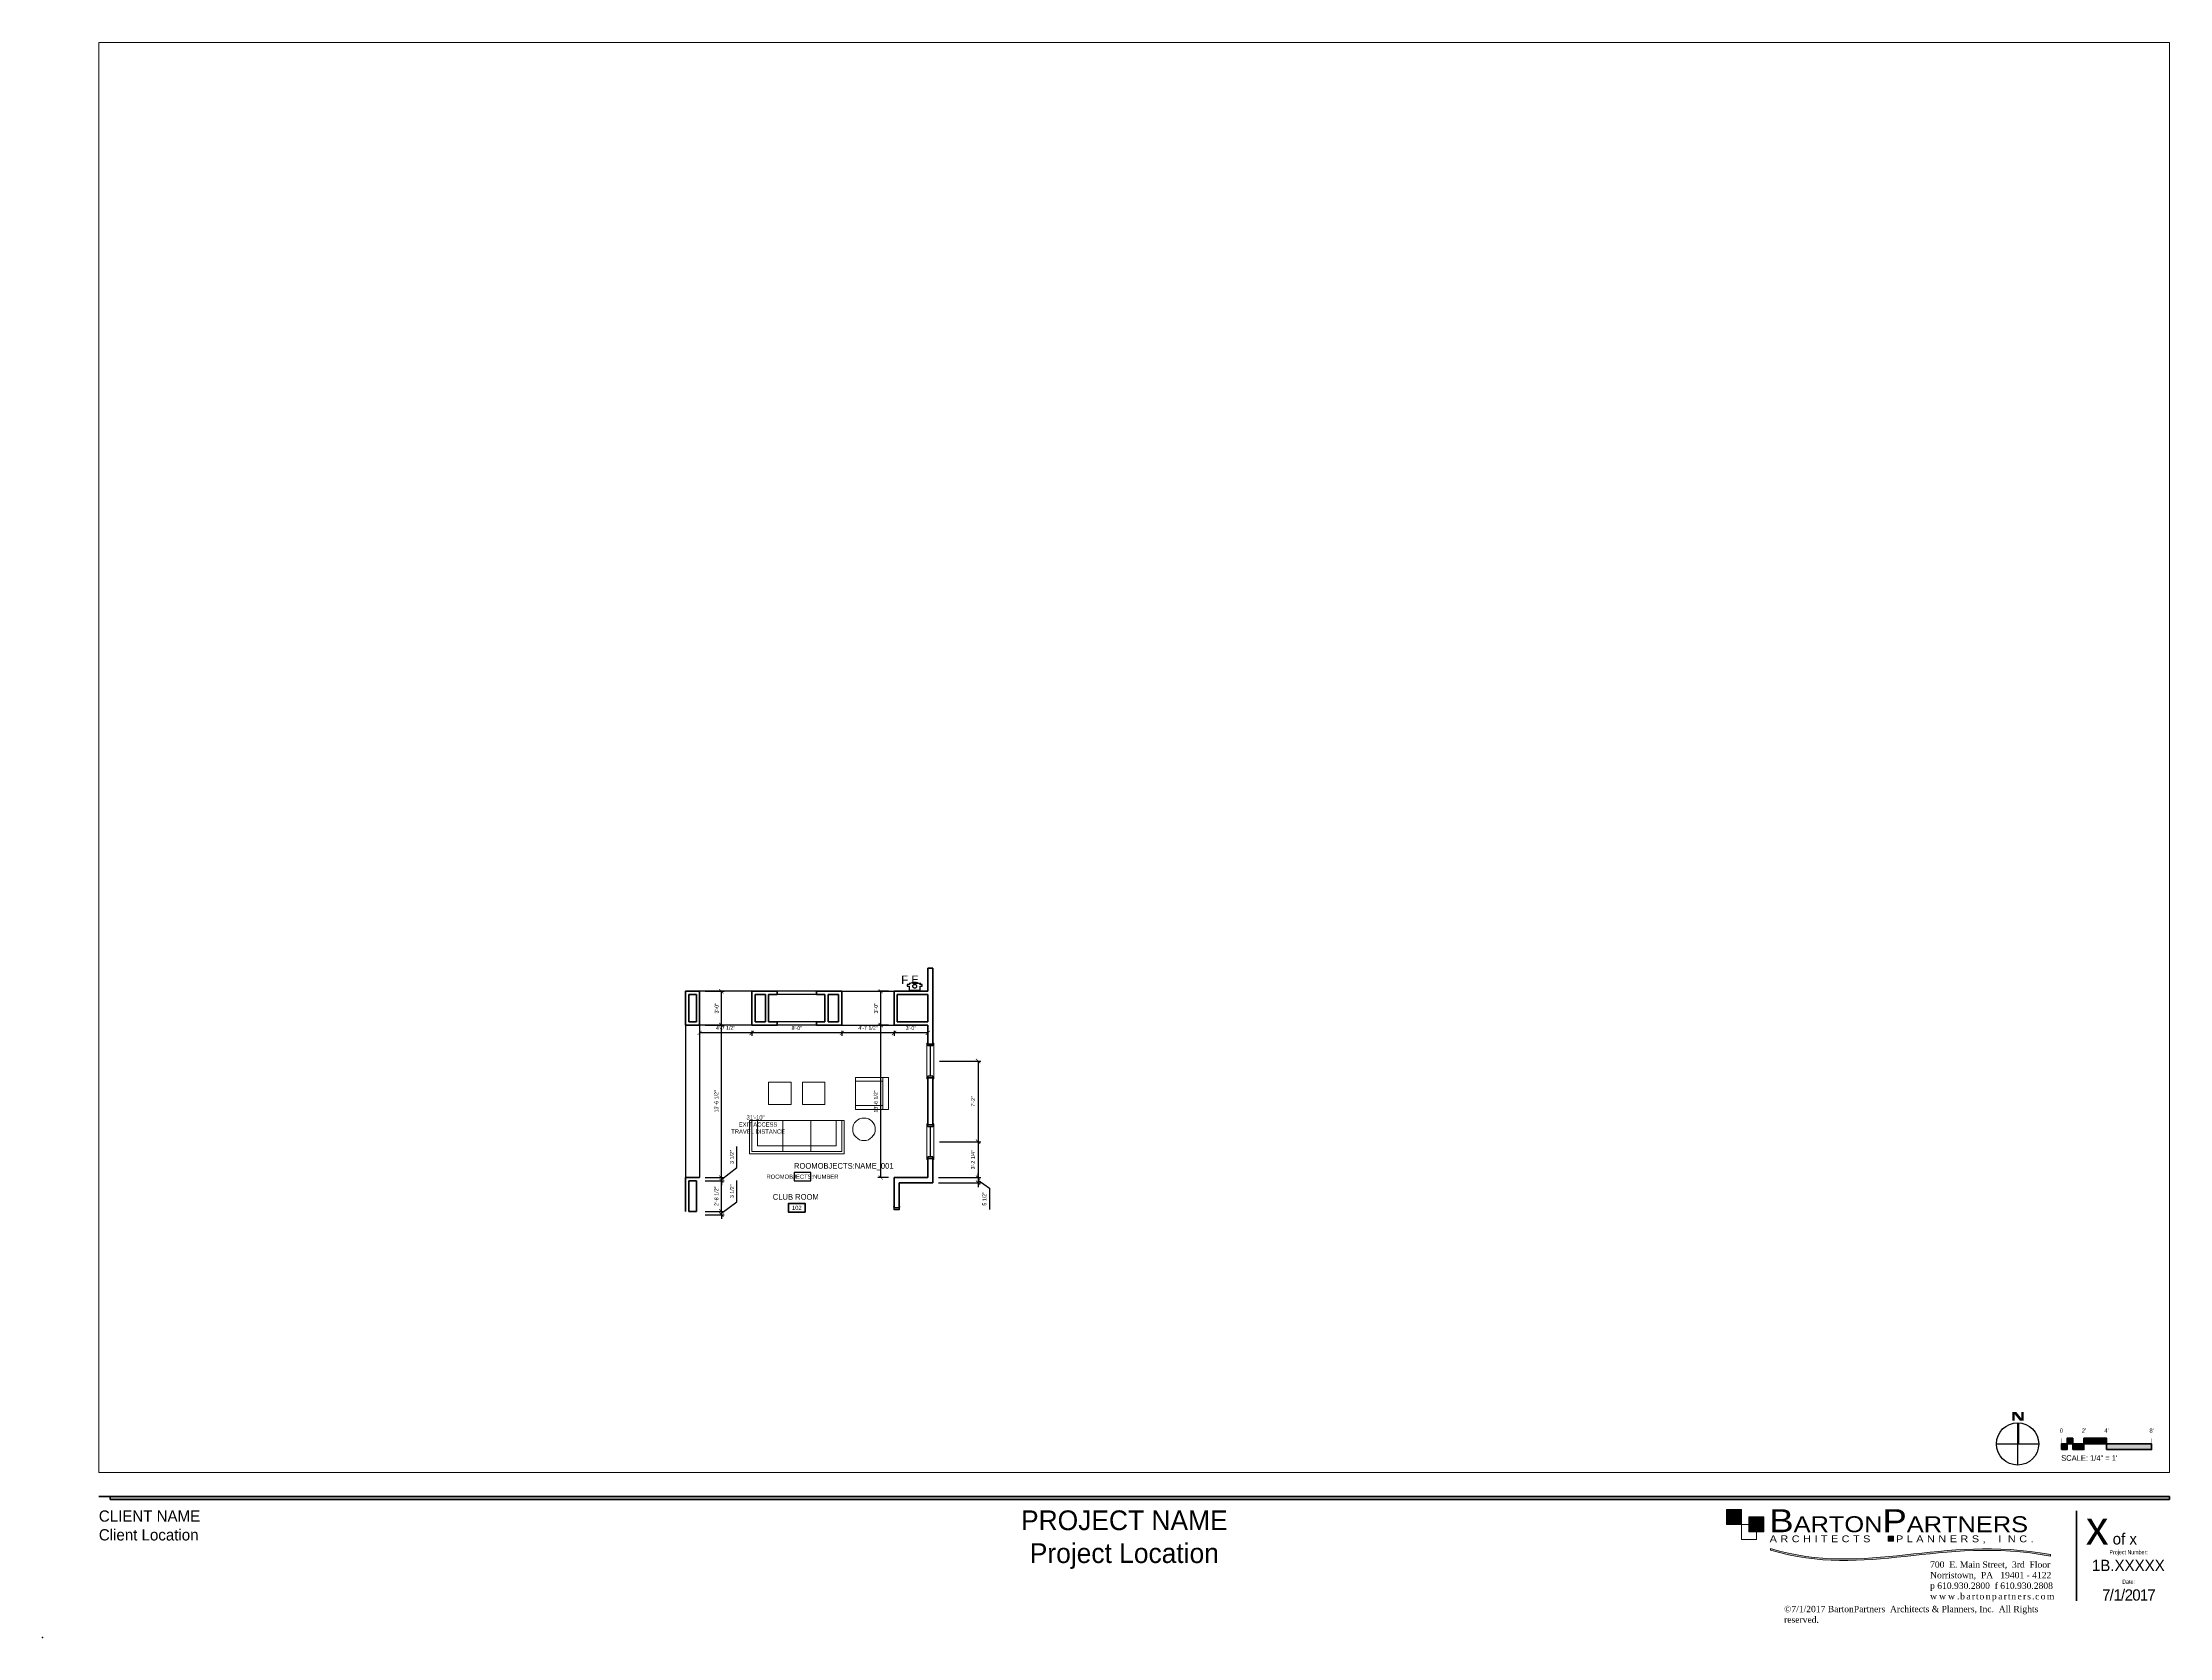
# Paper-space layout '36x48 Design' of a CAD drawing. Header units: inches. Extents: x -0.3 to 46.9, y -0.2 to 35.2.
# The model-space entities are those that its viewports show. They can reach past a viewport. Long polylines and large blocks are cut down to what shows.
import ezdxf
from ezdxf.enums import TextEntityAlignment as Align

# ---------------------------------------------------------------- set-up
doc = ezdxf.new("R2010")
doc.units = ezdxf.units.IN
doc.header["$LTSCALE"] = 98
doc.header["$MEASUREMENT"] = 0
doc.linetypes.add('HIDDEN2', pattern=[0.1875, 0.125, -0.0625])
doc.linetypes.add('PHANTOM2', pattern=[1.25, 0.625, -0.125, 0.125, -0.125, 0.125, -0.125])
doc.layers.get('Defpoints').update_dxf_attribs({"color": 245})
for name, color, linetype, lineweight in [('A-Anno-Dims', 211, 'Continuous', 25), ('A-Anno-Note', 231, 'Continuous', 25), ('A-Anno-Note-Fire', 231, 'Continuous', 25), ('A-Anno-Titl-Bdry', 239, 'Continuous', 200), ('A-Anno-Titl-Note', 231, 'Continuous', 25), ('A-Area-Iden @ 48', 152, 'Continuous', 35), ('A-Equim-FIRE', 91, 'Continuous', 25), ('A-Glaz', 151, 'Continuous', 25), ('A-Wall', 113, 'Continuous', 50), ('A-Wall-Open', 31, 'Continuous', 25), ('G-Anno-Ttlb', 213, 'Continuous', 50), ('I-Furn', 30, 'Continuous', 18)]:
    doc.layers.add(name, color=color, linetype=linetype, lineweight=lineweight)
doc.layers.add('G-Anno-Nplt', color=245, linetype='Continuous', lineweight=18, plot=False)
doc.layers.add('Layer 1', color=7, linetype='Continuous')
doc.styles.add('Copper Plate Gothic Light', font='COPRGTL.TTF', dxfattribs={"width": 0.75})
doc.styles.add('Copperplate Gothic Bold', font='COPRGTB.TTF')
doc.styles.add('RomanS', font='stylu.ttf')
doc.styles.get("Standard").update_dxf_attribs({"font": 'stylu.ttf'})
doc.styles.add('Times New Roman', font='times.ttf')
doc.dimstyles.new('Barton Dimstyle', dxfattribs={"dimscale": 0, "dimtxt": 0.085, "dimasz": 0.09375, "dimexe": 0.0625, "dimexo": 0.125, "dimgap": 0.0625, "dimtad": 1, "dimdec": 8, "dimzin": 3, "dimdsep": 46, "dimlunit": 4, "dimtxsty": 'Standard', "dimblk1": 'ARCHTICK', "dimblk2": 'ARCHTICK', "dimsah": 1, "dimcen": 0.0625, "dimclrd": 256, "dimclre": 256, "dimclrt": 256, "dimaunit": 1, "dimadec": 0, "dimazin": 0, "dimtfac": 0.84375, "dimtdec": 8, "dimtmove": 2, "dimatfit": 3, "dimfxl": 1, "dimfrac": 2, "dimtolj": 1, "dimtzin": 3, "dimarcsym": 0})

# ---------------------------------------------------------------- blocks, each defined once
blk = doc.blocks.new('block 2')
at = {"color": 250, "true_color": 0x231f20, "insert": (2.225, -1.866), "char_height": 0.125, "attachment_point": 7}
blk.add_mtext('{\\fTimes New Roman|b0|i0|c0|p34;\\C7;700  E. Main Street,  3rd  Floor\\PNorristown,  PA   19401 - 4122\\Pp 610.930.2800  f 610.930.2808\\P\\T1.3;www.bartonpartners.com}', dxfattribs=at)
blk = doc.blocks.new('block 3')
at = {"layer": 'Layer 1', "true_color": 0x004fa2}
h = blk.add_hatch(color=154, dxfattribs=at)
h.dxf.hatch_style = 2
h.paths.add_polyline_path([(-0.905, -0.073), (-1.201, -0.073), (-1.201, -0.369), (-0.905, -0.369)])
at = {"layer": 'Layer 1', "true_color": 0x4f8535}
h = blk.add_hatch(color=87, dxfattribs=at)
h.dxf.hatch_style = 2
h.paths.add_polyline_path([(-0.462, -0.517), (-0.462, -0.221), (-0.758, -0.221), (-0.758, -0.517)])
h = blk.add_hatch(color=87, dxfattribs=at)
h.dxf.hatch_style = 2
edge = h.paths.add_edge_path()
edge.add_spline(control_points=[(5.19, -0.962), (2.995, -0.559), (1.582, -1.418), (-0.332, -0.845)], knot_values=[2, 2, 2, 2, 3, 3, 3, 3], degree=3, periodic=0)
edge.add_spline(control_points=[(-0.332, -0.845), (-0.332, -0.845), (-0.332, -0.875), (-0.332, -0.875)], knot_values=[1.00001, 1.00001, 1.00001, 1.00001, 2, 2, 2, 2], degree=3, periodic=0)
edge.add_spline(control_points=[(-0.332, -0.875), (1.582, -1.448), (2.995, -0.589), (5.19, -0.992)], knot_values=[0, 0, 0, 0, 1, 1, 1, 1], degree=3, periodic=0)
edge.add_spline(control_points=[(5.19, -0.992), (5.19, -0.992), (5.19, -0.962), (5.19, -0.962)], knot_values=[3.00001, 3.00001, 3.00001, 3.00001, 3.99999, 3.99999, 3.99999, 3.99999], degree=3, periodic=0)
at = {"layer": 'Layer 1', "true_color": 0x004fa2}
h = blk.add_hatch(color=154, dxfattribs=at)
h.dxf.hatch_style = 2
h.paths.add_polyline_path([(2.094, -0.699), (2.094, -0.597), (1.992, -0.597), (1.992, -0.699)])
at = {"layer": 'Layer 1', "color": 154, "lineweight": 20, "true_color": 0x004fa2}
for points in [[(-0.905, -0.369), (-0.905, -0.073), (-1.201, -0.073), (-1.201, -0.369), (-0.905, -0.369)], [(-0.61, -0.664), (-0.61, -0.369), (-0.905, -0.369), (-0.905, -0.664), (-0.61, -0.664)]]:
    blk.add_lwpolyline(points, dxfattribs=at)
at = {"layer": 'Layer 1', "lineweight": 0}
for points in [[(-0.462, -0.517), (-0.462, -0.221), (-0.758, -0.221), (-0.758, -0.517), (-0.462, -0.517)], [(2.094, -0.699), (2.094, -0.597), (1.992, -0.597), (1.992, -0.699), (2.094, -0.699)]]:
    blk.add_lwpolyline(points, dxfattribs=at)
at = {"layer": 'Layer 1', "color": 87, "lineweight": 0, "true_color": 0x4f8535}
blk.add_open_spline([(5.19, -0.992), (2.995, -0.589), (1.582, -1.448), (-0.332, -0.875), (-0.332, -0.875), (-0.332, -0.845), (-0.332, -0.845), (1.582, -1.418), (2.995, -0.559), (5.19, -0.962), (5.19, -0.962), (5.19, -0.992), (5.19, -0.992)], degree=3, knots=[0, 0, 0, 0, 1, 1, 1, 2, 2, 2, 3, 3, 3, 4, 4, 4, 4], dxfattribs=at)
at = {"layer": 'Layer 1', "color": 154, "true_color": 0x004fa2, "insert": (-0.356, -0.526), "char_height": 0.4539, "attachment_point": 7}
blk.add_mtext('\\fBaskerville Old Face|b0|i0|c0|p34;\\W1.18683;B\\H0.315311;ARTON\\H0.453901;P\\H0.315284;ARTNERS', dxfattribs=at)
at = {"layer": 'Layer 1', "color": 87, "true_color": 0x4f8535, "insert": (-0.348, -0.744), "char_height": 0.134573, "attachment_point": 7}
blk.add_mtext('{\\fBaskerville Old Face|b0|i0|c0|p34;\\W1.1868;\\T1.05;A R C H I T E C T S        P L A N N E R S ,    I  N C . \\H1.0005x;\\T1; }', dxfattribs=at)
blk = doc.blocks.new('Anno_Bar_Scale_I')
at = {"color": 0, "linetype": 'ByBlock', "lineweight": -2, "const_width": 0.01}
for points in [[(0, -0.125), (0, 0.125)], [(2, 0.125), (2, -0.125)]]:
    blk.add_lwpolyline(points, dxfattribs=at)
at = {"color": 0, "linetype": 'ByBlock', "lineweight": -2}
for points in [[(0, -0.125), (0.125, -0.125), (0.125, 0), (0, 0)], [(0.125, 0), (0.25, 0), (0.25, 0.125), (0.125, 0.125)], [(0.25, -0.125), (0.5, -0.125), (0.5, 0), (0.25, 0)], [(0.5, 0), (1, 0), (1, 0.125), (0.5, 0.125)], [(1, -0.125), (2, -0.125), (2, 0), (1, 0)]]:
    blk.add_lwpolyline(points, close=True, dxfattribs=at)
for points in [[(0, 0), (0.125, 0), (0, -0.125), (0.125, -0.125)], [(0.125, 0.125), (0.25, 0.125), (0.125, 0), (0.25, 0)], [(0.25, 0), (0.5, 0), (0.25, -0.125), (0.5, -0.125)], [(0.5, 0.125), (1, 0.125), (0.5, 0), (1, 0)], [(1, 0), (2, 0), (1, -0.125), (2, -0.125)]]:
    blk.add_solid(points, dxfattribs=at)
at = {"color": 0, "linetype": 'ByBlock', "lineweight": -2, "style": 'RomanS'}
for tag, p in [('0', (0, 0.25)), ('1', (0.5, 0.25)), ('2', (1, 0.25)), ('3', (2, 0.25))]:
    blk.add_attdef(tag, text='', height=0.0938, dxfattribs=at).set_placement(p, align=Align.CENTER)
blk.add_attdef('SC', text='', height=0.125, dxfattribs=at).set_placement((-0.005, -0.25), align=Align.TOP_LEFT)
blk = doc.blocks.new('Anno_North_M')
at = {"linetype": 'ByBlock', "lineweight": -2}
blk.add_hatch(color=0, dxfattribs=at).paths.add_polyline_path([(4.98, -0.4, 0.020024), (5, 0), (0, 0), (0, -0.4)])
at = {"color": 0, "linetype": 'ByBlock', "lineweight": -2}
for p, q in [((5, 0), (-5, 0)), ((0, 5), (0, -5))]:
    blk.add_line(p, q, dxfattribs=at)
blk.add_circle((0, 0), 5, dxfattribs=at)
for points in [[(7.53, 1.26), (7.53, 0.66), (5.53, 1.26), (5.53, 0.66)], [(5.53, -0.52), (5.53, -1.3), (7.53, 1.09), (7.53, 0.29)], [(5.59, -0.52), (5.53, -0.52), (5.59, -1.46), (5.53, -1.47)], [(5.53, -0.87), (5.53, -1.47), (7.53, -0.87), (7.53, -1.47)]]:
    blk.add_solid(points, dxfattribs=at)
blk = doc.blocks.new('SOFA')
at = {"layer": 'I-Furn'}
for points in [[(-516.4, 168.5), (-480.9, 168.5), (-480.9, 67.5), (-516.4, 67.5)], [(-513.9, 166), (-480.9, 166), (-480.9, 70), (-513.9, 70)], [(-507.9, 160), (-480.9, 160), (-480.9, 76), (-507.9, 76)], [(-513.9, 133), (-480.9, 133), (-480.9, 103), (-513.9, 103)], [(-507.9, 133), (-480.9, 133), (-480.9, 103), (-507.9, 103)]]:
    blk.add_lwpolyline(points, close=True, dxfattribs=at)
blk = doc.blocks.new('chair')
at = {"layer": 'I-Furn'}
for p, q in [((17, -6), (-17, -6)), ((-13, -35), (-13, -6)), ((13, -35), (13, -6))]:
    blk.add_line(p, q, dxfattribs=at)
blk.add_lwpolyline([(17, -35), (17, 0), (-17, 0), (-17, -35)], close=True, dxfattribs=at)
blk = doc.blocks.new('_ArchTick')
at = {"color": 0, "linetype": 'ByBlock', "const_width": 0.15}
blk.add_lwpolyline([(-0.5, -0.5), (0.5, 0.5)], dxfattribs=at)
blk = doc.blocks.new('*D951')
at = {"layer": 'A-Anno-Dims', "lineweight": -2, "transparency": 16777216}
for p, q in [((858.5, 287.5), (858.5, 282.2)), ((894.5, 285.2), (858.5, 285.2)), ((894.5, 287.5), (894.5, 282.2))]:
    blk.add_line(p, q, dxfattribs=at)
at = {"layer": 'Defpoints', "color": 0, "transparency": 16777216}
for p in [(858.5, 293.5), (858.5, 285.2), (894.5, 293.5)]:
    blk.add_point(p, dxfattribs=at)
at = {"layer": 'A-Anno-Dims', "lineweight": -2, "transparency": 16777216, "xscale": 4.5, "yscale": 4.5, "zscale": 4.5, "rotation": 180}
blk.add_blockref('_ArchTick', (858.5, 285.2), dxfattribs=at)
at = {"layer": 'A-Anno-Dims', "lineweight": -2, "transparency": 16777216, "xscale": 4.5, "yscale": 4.5, "zscale": 4.5}
blk.add_blockref('_ArchTick', (894.5, 285.2), dxfattribs=at)
at = {"layer": 'A-Anno-Dims', "transparency": 16777216, "insert": (876.5, 290.3), "char_height": 4.08, "attachment_point": 5}
blk.add_mtext('\\A1;3\'-0"', dxfattribs=at)
blk = doc.blocks.new('*D954')
at = {"layer": 'A-Anno-Dims', "lineweight": -2, "transparency": 16777216}
for p, q in [((803, 287.5), (803, 282.2)), ((858.5, 285.2), (803, 285.2)), ((858.5, 287.5), (858.5, 282.2))]:
    blk.add_line(p, q, dxfattribs=at)
at = {"layer": 'Defpoints', "color": 0, "transparency": 16777216}
for p in [(803, 293.5), (803, 285.2), (858.5, 293.5)]:
    blk.add_point(p, dxfattribs=at)
at = {"layer": 'A-Anno-Dims', "lineweight": -2, "transparency": 16777216, "xscale": 4.5, "yscale": 4.5, "zscale": 4.5, "rotation": 180}
blk.add_blockref('_ArchTick', (803, 285.2), dxfattribs=at)
at = {"layer": 'A-Anno-Dims', "lineweight": -2, "transparency": 16777216, "xscale": 4.5, "yscale": 4.5, "zscale": 4.5}
blk.add_blockref('_ArchTick', (858.5, 285.2), dxfattribs=at)
at = {"layer": 'A-Anno-Dims', "transparency": 16777216, "insert": (830.8, 290.5), "char_height": 4.08, "attachment_point": 5}
blk.add_mtext('\\A1;4\'-7 1/2"', dxfattribs=at)
blk = doc.blocks.new('*D957')
at = {"layer": 'A-Anno-Dims', "lineweight": -2, "transparency": 16777216}
for p, q in [((707, 287.5), (707, 282.2)), ((803, 285.2), (707, 285.2)), ((803, 287.5), (803, 282.2))]:
    blk.add_line(p, q, dxfattribs=at)
at = {"layer": 'Defpoints', "color": 0, "transparency": 16777216}
for p in [(707, 293.5), (707, 285.2), (803, 293.5)]:
    blk.add_point(p, dxfattribs=at)
at = {"layer": 'A-Anno-Dims', "lineweight": -2, "transparency": 16777216, "xscale": 4.5, "yscale": 4.5, "zscale": 4.5, "rotation": 180}
blk.add_blockref('_ArchTick', (707, 285.2), dxfattribs=at)
at = {"layer": 'A-Anno-Dims', "lineweight": -2, "transparency": 16777216, "xscale": 4.5, "yscale": 4.5, "zscale": 4.5}
blk.add_blockref('_ArchTick', (803, 285.2), dxfattribs=at)
at = {"layer": 'A-Anno-Dims', "transparency": 16777216, "insert": (755, 290.3), "char_height": 4.08, "attachment_point": 5}
blk.add_mtext('\\A1;8\'-0"', dxfattribs=at)
blk = doc.blocks.new('*D960')
at = {"layer": 'A-Anno-Dims', "lineweight": -2, "transparency": 16777216}
for p, q in [((651.5, 287.5), (651.5, 282.2)), ((707, 285.2), (651.5, 285.2)), ((707, 287.5), (707, 282.2))]:
    blk.add_line(p, q, dxfattribs=at)
at = {"layer": 'Defpoints', "color": 0, "transparency": 16777216}
for p in [(651.5, 293.5), (651.5, 285.2), (707, 293.5)]:
    blk.add_point(p, dxfattribs=at)
at = {"layer": 'A-Anno-Dims', "lineweight": -2, "transparency": 16777216, "xscale": 4.5, "yscale": 4.5, "zscale": 4.5, "rotation": 180}
blk.add_blockref('_ArchTick', (651.5, 285.2), dxfattribs=at)
at = {"layer": 'A-Anno-Dims', "lineweight": -2, "transparency": 16777216, "xscale": 4.5, "yscale": 4.5, "zscale": 4.5}
blk.add_blockref('_ArchTick', (707, 285.2), dxfattribs=at)
at = {"layer": 'A-Anno-Dims', "transparency": 16777216, "insert": (679.2, 290.5), "char_height": 4.08, "attachment_point": 5}
blk.add_mtext('\\A1;4\'-7 1/2"', dxfattribs=at)
blk = doc.blocks.new('*D1119')
at = {"layer": 'A-Anno-Dims', "lineweight": -2, "transparency": 16777216}
for p, q in [((907, 255.2), (951, 255.2)), ((948, 255.2), (948, 169.2)), ((907, 169.2), (951, 169.2))]:
    blk.add_line(p, q, dxfattribs=at)
at = {"layer": 'Defpoints', "color": 0, "transparency": 16777216}
for p in [(901, 255.2), (901, 169.2), (948, 169.2)]:
    blk.add_point(p, dxfattribs=at)
at = {"layer": 'A-Anno-Dims', "lineweight": -2, "transparency": 16777216, "xscale": 4.5, "yscale": 4.5, "zscale": 4.5}
for p, rotation in [((948, 255.2), 90), ((948, 169.2), 270)]:
    blk.add_blockref('_ArchTick', p, dxfattribs=dict(at, rotation=rotation))
at = {"layer": 'A-Anno-Dims', "transparency": 16777216, "insert": (942.8, 212.2), "char_height": 4.08, "attachment_point": 5, "rotation": 90}
blk.add_mtext('\\A1;7\'-2"', dxfattribs=at)
blk = doc.blocks.new('*D1122')
at = {"layer": 'A-Anno-Dims', "lineweight": -2, "transparency": 16777216}
for p, q in [((907, 169.2), (951, 169.2)), ((948, 169.2), (948, 131)), ((906, 131), (951, 131))]:
    blk.add_line(p, q, dxfattribs=at)
at = {"layer": 'Defpoints', "color": 0, "transparency": 16777216}
for p in [(901, 169.2), (900, 131), (948, 131)]:
    blk.add_point(p, dxfattribs=at)
at = {"layer": 'A-Anno-Dims', "lineweight": -2, "transparency": 16777216, "xscale": 4.5, "yscale": 4.5, "zscale": 4.5}
for p, rotation in [((948, 169.2), 90), ((948, 131), 270)]:
    blk.add_blockref('_ArchTick', p, dxfattribs=dict(at, rotation=rotation))
at = {"layer": 'A-Anno-Dims', "transparency": 16777216, "insert": (942.7, 150.1), "char_height": 4.08, "attachment_point": 5, "rotation": 90}
blk.add_mtext('\\A1;3\'-2 1/4"', dxfattribs=at)
blk = doc.blocks.new('*D1197')
at = {"layer": 'A-Anno-Dims', "lineweight": -2, "transparency": 16777216}
for p, q in [((906, 131), (951, 131)), ((906, 125.5), (951, 125.5)), ((948, 131), (948, 135.5)), ((948, 131), (948, 125.5)), ((948, 131), (948, 125.5)), ((948, 128.2), (960.1, 119.7)), ((948, 125.5), (948, 121)), ((960.1, 119.7), (960.1, 97.2))]:
    blk.add_line(p, q, dxfattribs=at)
at = {"layer": 'Defpoints', "color": 0, "transparency": 16777216}
for p in [(900, 131), (900, 125.5), (948, 125.5)]:
    blk.add_point(p, dxfattribs=at)
at = {"layer": 'A-Anno-Dims', "lineweight": -2, "transparency": 16777216, "xscale": 4.5, "yscale": 4.5, "zscale": 4.5}
for p, rotation in [((948, 131), 270), ((948, 125.5), 89.99999999999999)]:
    blk.add_blockref('_ArchTick', p, dxfattribs=dict(at, rotation=rotation))
at = {"layer": 'A-Anno-Dims', "transparency": 16777216, "insert": (954.8, 108.5), "char_height": 4.08, "attachment_point": 5, "rotation": 90}
blk.add_mtext('\\A1;5 1/2"', dxfattribs=at)
blk = doc.blocks.new('*D800')
at = {"layer": 'A-Anno-Dims', "lineweight": -2, "transparency": 16777216}
for p, q in [((691.2, 105.2), (691.2, 127.8)), ((657.5, 95), (677.7, 95)), ((657.5, 91.5), (677.7, 91.5)), ((674.7, 93.2), (691.2, 105.2)), ((674.7, 95), (674.7, 99.5)), ((674.7, 91.5), (674.7, 95)), ((674.7, 91.5), (674.7, 95)), ((674.7, 91.5), (674.7, 87))]:
    blk.add_line(p, q, dxfattribs=at)
at = {"layer": 'Defpoints', "color": 0, "transparency": 16777216}
for p in [(651.5, 95), (651.5, 91.5), (674.7, 95)]:
    blk.add_point(p, dxfattribs=at)
at = {"layer": 'A-Anno-Dims', "lineweight": -2, "transparency": 16777216, "xscale": 4.5, "yscale": 4.5, "zscale": 4.5}
for p, rotation in [((674.7, 95), 270), ((674.7, 91.5), 90)]:
    blk.add_blockref('_ArchTick', p, dxfattribs=dict(at, rotation=rotation))
at = {"layer": 'A-Anno-Dims', "transparency": 16777216, "insert": (685.9, 116.5), "char_height": 4.08, "attachment_point": 5, "rotation": 90}
blk.add_mtext('\\A1;3 1/2"', dxfattribs=at)
blk = doc.blocks.new('*D801')
at = {"layer": 'A-Anno-Dims', "lineweight": -2, "transparency": 16777216}
for p, q in [((657.5, 127.5), (677.7, 127.5)), ((674.7, 95), (674.7, 127.5)), ((657.5, 95), (677.7, 95))]:
    blk.add_line(p, q, dxfattribs=at)
at = {"layer": 'Defpoints', "color": 0, "transparency": 16777216}
for p in [(651.5, 127.5), (674.7, 127.5), (651.5, 95)]:
    blk.add_point(p, dxfattribs=at)
at = {"layer": 'A-Anno-Dims', "lineweight": -2, "transparency": 16777216, "xscale": 4.5, "yscale": 4.5, "zscale": 4.5}
for p, rotation in [((674.7, 127.5), 90), ((674.7, 95), 270)]:
    blk.add_blockref('_ArchTick', p, dxfattribs=dict(at, rotation=rotation))
at = {"layer": 'A-Anno-Dims', "transparency": 16777216, "insert": (669.4, 111.2), "char_height": 4.08, "attachment_point": 5, "rotation": 90}
blk.add_mtext('\\A1;2\'-8 1/2"', dxfattribs=at)
blk = doc.blocks.new('*D802')
at = {"layer": 'A-Anno-Dims', "lineweight": -2, "transparency": 16777216}
for p, q in [((691.2, 141.7), (691.2, 164.3)), ((674.7, 129.2), (691.2, 141.7)), ((657.5, 131), (677.7, 131)), ((657.5, 127.5), (677.7, 127.5)), ((674.7, 131), (674.7, 135.5)), ((674.7, 127.5), (674.7, 131)), ((674.7, 127.5), (674.7, 131)), ((674.7, 127.5), (674.7, 123))]:
    blk.add_line(p, q, dxfattribs=at)
at = {"layer": 'Defpoints', "color": 0, "transparency": 16777216}
for p in [(651.5, 131), (651.5, 127.5), (674.7, 131)]:
    blk.add_point(p, dxfattribs=at)
at = {"layer": 'A-Anno-Dims', "lineweight": -2, "transparency": 16777216, "xscale": 4.5, "yscale": 4.5, "zscale": 4.5}
for p, rotation in [((674.7, 131), 270), ((674.7, 127.5), 90)]:
    blk.add_blockref('_ArchTick', p, dxfattribs=dict(at, rotation=rotation))
at = {"layer": 'A-Anno-Dims', "transparency": 16777216, "insert": (685.9, 153), "char_height": 4.08, "attachment_point": 5, "rotation": 90}
blk.add_mtext('\\A1;3 1/2"', dxfattribs=at)
blk = doc.blocks.new('*D803')
at = {"layer": 'A-Anno-Dims', "lineweight": -2, "transparency": 16777216}
for p, q in [((657.5, 293.5), (677.7, 293.5)), ((674.7, 131), (674.7, 293.5)), ((657.5, 131), (677.7, 131))]:
    blk.add_line(p, q, dxfattribs=at)
at = {"layer": 'Defpoints', "color": 0, "transparency": 16777216}
for p in [(651.5, 293.5), (674.7, 293.5), (651.5, 131)]:
    blk.add_point(p, dxfattribs=at)
at = {"layer": 'A-Anno-Dims', "lineweight": -2, "transparency": 16777216, "xscale": 4.5, "yscale": 4.5, "zscale": 4.5}
for p, rotation in [((674.7, 293.5), 90), ((674.7, 131), 270)]:
    blk.add_blockref('_ArchTick', p, dxfattribs=dict(at, rotation=rotation))
at = {"layer": 'A-Anno-Dims', "transparency": 16777216, "insert": (669.4, 212.3), "char_height": 4.08, "attachment_point": 5, "rotation": 90}
blk.add_mtext('\\A1;13\'-6 1/2"', dxfattribs=at)
blk = doc.blocks.new('*D804')
at = {"layer": 'A-Anno-Dims', "lineweight": -2, "transparency": 16777216}
for p, q in [((657.5, 329.5), (677.7, 329.5)), ((674.7, 293.5), (674.7, 329.5)), ((657.5, 293.5), (677.7, 293.5))]:
    blk.add_line(p, q, dxfattribs=at)
at = {"layer": 'Defpoints', "color": 0, "transparency": 16777216}
for p in [(651.5, 329.5), (674.7, 329.5), (651.5, 293.5)]:
    blk.add_point(p, dxfattribs=at)
at = {"layer": 'A-Anno-Dims', "lineweight": -2, "transparency": 16777216, "xscale": 4.5, "yscale": 4.5, "zscale": 4.5}
for p, rotation in [((674.7, 329.5), 90), ((674.7, 293.5), 270)]:
    blk.add_blockref('_ArchTick', p, dxfattribs=dict(at, rotation=rotation))
at = {"layer": 'A-Anno-Dims', "transparency": 16777216, "insert": (669.6, 311.5), "char_height": 4.08, "attachment_point": 5, "rotation": 90}
blk.add_mtext('\\A1;3\'-0"', dxfattribs=at)
blk = doc.blocks.new('*D818')
at = {"layer": 'A-Anno-Dims', "lineweight": -2, "transparency": 16777216}
for p, q in [((852.5, 293.5), (841.4, 293.5)), ((844.4, 131), (844.4, 293.5)), ((852.5, 131), (841.4, 131))]:
    blk.add_line(p, q, dxfattribs=at)
at = {"layer": 'Defpoints', "color": 0, "transparency": 16777216}
for p in [(844.4, 293.5), (858.5, 293.5), (858.5, 131)]:
    blk.add_point(p, dxfattribs=at)
at = {"layer": 'A-Anno-Dims', "lineweight": -2, "transparency": 16777216, "xscale": 4.5, "yscale": 4.5, "zscale": 4.5}
for p, rotation in [((844.4, 293.5), 90), ((844.4, 131), 270)]:
    blk.add_blockref('_ArchTick', p, dxfattribs=dict(at, rotation=rotation))
at = {"layer": 'A-Anno-Dims', "transparency": 16777216, "insert": (839.1, 212.2), "char_height": 4.08, "attachment_point": 5, "rotation": 90}
blk.add_mtext('\\A1;13\'-6 1/2"', dxfattribs=at)
blk = doc.blocks.new('*D819')
at = {"layer": 'A-Anno-Dims', "lineweight": -2, "transparency": 16777216}
for p, q in [((852.5, 329.5), (841.4, 329.5)), ((844.4, 293.5), (844.4, 329.5)), ((852.5, 293.5), (841.4, 293.5))]:
    blk.add_line(p, q, dxfattribs=at)
at = {"layer": 'Defpoints', "color": 0, "transparency": 16777216}
for p in [(844.4, 329.5), (858.5, 329.5), (858.5, 293.5)]:
    blk.add_point(p, dxfattribs=at)
at = {"layer": 'A-Anno-Dims', "lineweight": -2, "transparency": 16777216, "xscale": 4.5, "yscale": 4.5, "zscale": 4.5}
for p, rotation in [((844.4, 329.5), 90), ((844.4, 293.5), 270)]:
    blk.add_blockref('_ArchTick', p, dxfattribs=dict(at, rotation=rotation))
at = {"layer": 'A-Anno-Dims', "transparency": 16777216, "insert": (839.3, 311.5), "char_height": 4.08, "attachment_point": 5, "rotation": 90}
blk.add_mtext('\\A1;3\'-0"', dxfattribs=at)
blk = doc.blocks.new('Aec8_Room_Tag_Basic_P')
at = {"color": 0, "linetype": 'ByBlock', "lineweight": -2}
blk.add_lwpolyline([(2, -2), (2, 0), (-2, 0), (-2, -2)], close=True, dxfattribs=at)
blk.add_attdef('ROOMOBJECTS:NAME_001', (-2, 0.89), '', height=1.34, dxfattribs=at)
blk.add_attdef('ROOMOBJECTS:NUMBER', text='', height=1, dxfattribs=at).set_placement((0, -1), align=Align.MIDDLE_CENTER)

msp = doc.modelspace()

# ---------------------------------------------------------------- linework, layer by layer
at = {"color": 0, "linetype": 'ByBlock', "lineweight": -2}
msp.add_lwpolyline([(769.99995471, 127.51495757), (769.99995471, 136.51495757), (751.99995471, 136.51495757), (751.99995471, 127.51495757)], close=True, dxfattribs=at)
at = {"layer": 'A-Equim-FIRE'}
msp.add_lwpolyline([(874.5, 336.81356785), (872.5, 336.81356785), (872.5, 334.81356785), (874.5, 334.81356785), (874.5, 334.81356785), (874.5, 330.81356785), (886.5, 330.81356785), (886.5, 334.81356785), (886.5, 334.81356785), (888.5, 334.81356785), (888.5, 336.81356785), (886.5, 336.81356785, 0.3577093988)], format="xyb", close=True, dxfattribs=at)
msp.add_circle((880.5, 334.81356785), 2.00321693, dxfattribs=at)
at = {"layer": 'A-Glaz', "color": 50, "linetype": 'Continuous', "lineweight": 18}
for p, q in [((893.5, 236.25), (893.5, 274.25)), ((893.5, 274.25), (894.5, 274.25)), ((901, 274.25), (900, 274.25)), ((901, 236.25), (901, 274.25)), ((894.5, 236.25), (893.5, 236.25)), ((900, 236.25), (901, 236.25)), ((894.5, 188.25), (893.5, 188.25)), ((893.5, 188.25), (893.5, 150.25)), ((900, 188.25), (901, 188.25)), ((901, 188.25), (901, 150.25)), ((893.5, 150.25), (894.5, 150.25)), ((901, 150.25), (900, 150.25)), ((857.5, 99.75), (858.5, 99.75)), ((865, 99.75), (864, 99.75))]:
    msp.add_line(p, q, dxfattribs=at)
at = {"layer": 'A-Glaz', "color": 151, "linetype": 'Continuous', "lineweight": 25}
for p, q in [((897.25, 239.25), (897.25, 271.25)), ((897.25, 153.25), (897.25, 185.25))]:
    msp.add_line(p, q, dxfattribs=at)
for points in [[(894.5, 271.25), (894.5, 273.25), (900, 273.25), (900, 271.25)], [(894.5, 239.25), (894.5, 237.25), (900, 237.25), (900, 239.25)], [(894.5, 185.25), (894.5, 187.25), (900, 187.25), (900, 185.25)], [(894.5, 153.25), (894.5, 151.25), (900, 151.25), (900, 153.25)], [(858.5, 96.75), (858.5, 98.75), (864, 98.75), (864, 96.75)]]:
    msp.add_lwpolyline(points, close=True, dxfattribs=at)
at = {"layer": 'A-Wall', "color": 113, "linetype": 'Continuous', "lineweight": 50}
for p, q in [((900, 354.25), (894.5, 354.25)), ((894.5, 354.25), (894.5, 329.5)), ((900, 273.25), (900, 354.25)), ((636.5, 329.5), (636.5, 293.5)), ((651.5, 329.5), (636.5, 329.5)), ((640, 297), (640, 326)), ((640, 326), (648, 326)), ((648, 326), (648, 297)), ((651.5, 293.5), (651.5, 329.5)), ((707, 329.5), (707, 293.5)), ((707, 329.5), (734, 329.5)), ((710.5, 297), (710.5, 326)), ((710.5, 326), (721.5, 326)), ((721.5, 326), (721.5, 297)), ((725, 297), (725, 326)), ((725, 326), (734, 326)), ((734, 326), (734, 329.5)), ((776, 329.5), (776, 326)), ((776, 329.5), (803, 329.5)), ((776, 326), (785, 326)), ((785, 326), (785, 297)), ((788.5, 297), (788.5, 326)), ((788.5, 326), (799.5, 326)), ((799.5, 326), (799.5, 297)), ((803, 293.5), (803, 329.5)), ((894.5, 329.5), (858.5, 329.5)), ((858.5, 329.5), (858.5, 293.5)), ((862, 326), (894.5, 326)), ((862, 297), (862, 326)), ((894.5, 326), (894.5, 297)), ((648, 297), (640, 297)), ((721.5, 297), (710.5, 297)), ((734, 297), (725, 297)), ((734, 293.5), (734, 297)), ((785, 297), (776, 297)), ((776, 297), (776, 293.5)), ((799.5, 297), (788.5, 297)), ((894.5, 297), (862, 297)), ((636.5, 293.5), (651.5, 293.5)), ((707, 293.5), (734, 293.5)), ((776, 293.5), (803, 293.5)), ((858.5, 293.5), (894.5, 293.5)), ((894.5, 293.5), (894.5, 273.25)), ((894.5, 273.25), (900, 273.25)), ((900, 237.25), (894.5, 237.25)), ((894.5, 237.25), (894.5, 187.25)), ((900, 187.25), (900, 237.25)), ((894.5, 187.25), (900, 187.25)), ((900, 151.25), (894.5, 151.25)), ((894.5, 151.25), (894.5, 131)), ((900, 125.5), (900, 151.25)), ((636.5, 131), (636.5, 95)), ((651.5, 131), (636.5, 131)), ((640, 95), (640, 127.5)), ((640, 127.5), (648, 127.5)), ((648, 127.5), (648, 95)), ((894.5, 131), (858.5, 131)), ((858.5, 131), (858.5, 98.75)), ((864, 125.5), (900, 125.5)), ((864, 98.75), (864, 125.5)), ((648, 95), (640, 95)), ((858.5, 98.75), (864, 98.75))]:
    msp.add_line(p, q, dxfattribs=at)
at = {"layer": 'A-Wall-Open', "linetype": 'HIDDEN2'}
for p, q in [((707, 329.5), (651.5, 329.5)), ((803, 329.5), (858.5, 329.5)), ((636.5, 293.5), (636.5, 131)), ((707, 293.5), (651.5, 293.5)), ((651.5, 293.5), (651.5, 131)), ((803, 293.5), (858.5, 293.5))]:
    msp.add_line(p, q, dxfattribs=at)
at = {"layer": 'A-Wall-Open', "color": 31, "linetype": 'HIDDEN2', "lineweight": 25}
for p, q in [((776, 329.5), (734, 329.5)), ((776, 326), (734, 326)), ((776, 297), (734, 297)), ((776, 297), (734, 297)), ((776, 293.5), (734, 293.5)), ((776, 293.5), (734, 293.5))]:
    msp.add_line(p, q, dxfattribs=at)
at = {"layer": 'I-Furn'}
for points in [[(749, 232.77492816), (725, 232.77492816), (725, 208.77492816), (749, 208.77492816)], [(785, 232.77492816), (761, 232.77492816), (761, 208.77492816), (785, 208.77492816)]]:
    msp.add_lwpolyline(points, close=True, dxfattribs=at)
msp.add_circle((826.51471863, 182.51020954), 12, dxfattribs=at)

# ---------------------------------------------------------------- block references
at = {"layer": 'A-Area-Iden @ 48', "color": 152, "linetype": 'Continuous', "lineweight": 35}
ref = msp.add_blockref('Aec8_Room_Tag_Basic_P', (755, 103.36134583), dxfattribs=dict(at, xscale=4.5, yscale=4.5, zscale=4.5))
ref.add_attrib('ROOMOBJECTS:NUMBER', '102', dxfattribs={"layer": '0', "color": 0, "linetype": 'ByBlock', "lineweight": -2, "height": 4.5}).set_placement((755, 98.86134583), align=Align.MIDDLE_CENTER)
ref.add_attrib('ROOMOBJECTS:NAME_001', 'CLUB ROOM', (729.4158755, 107.47725763), dxfattribs={"layer": '0', "color": 0, "linetype": 'ByBlock', "lineweight": -2, "height": 6.046875})
at = {"layer": 'I-Furn', "xscale": -1, "rotation": 270}
msp.add_blockref('chair', (852.5, 220.77492816), dxfattribs=at)
at = {"layer": 'I-Furn', "rotation": 90}
msp.add_blockref('SOFA', (872.98061805, 672.72213034), dxfattribs=at)

# ---------------------------------------------------------------- texts
at = {"color": 0, "linetype": 'ByBlock', "lineweight": -2}
msp.add_attdef('ROOMOBJECTS:NAME_001', (751.99604274, 140.54233533), '000', height=6.046875, dxfattribs=at)
msp.add_attdef('ROOMOBJECTS:NUMBER', text='000', height=4.5, dxfattribs=at).set_placement((760.99995471, 132.01495757), align=Align.MIDDLE_CENTER)
at = {"layer": 'A-Anno-Note-Fire', "insert": (866.16612699, 346.33419036), "char_height": 9, "width": 16.9129182658, "attachment_point": 1}
msp.add_mtext('F.E.', dxfattribs=at)
at = {"layer": 'A-Anno-Note-Fire', "linetype": 'PHANTOM2', "insert": (682.18722054, 197.35976379), "char_height": 4.5, "width": 60.8458796711, "attachment_point": 1}
msp.add_mtext('\\pi19.221;31\'-10"\\P\\pi10.972;EXIT ACCESS \\P\\pi2.9914;TRAVEL DISTANCE ', dxfattribs=at)

# ---------------------------------------------------------------- dimensions: what is measured, and where the dimension line sits
at = {"layer": 'A-Anno-Dims'}
for base, p1, p2, angle, picture, middle in [((674.75, 329.5), (651.5, 293.5), (651.5, 329.5), 90, '*D804', (669.6218887262, 311.5)), ((844.4133819625, 329.5), (858.5000000003, 293.5), (858.5000000003, 329.5), 90, '*D819', (839.2852706887, 311.5)), ((651.5, 285.1537124364), (707, 293.5), (651.5, 293.5), 180, '*D960', (679.25, 290.462526492)), ((674.75, 293.5), (651.5, 131), (651.5, 293.5), 90, '*D803', (669.4411859444, 212.25)), ((803, 285.1537124364), (858.5000000003, 293.5), (803, 293.5), 180, '*D954', (830.7500000001, 290.462526492)), ((844.4133819625, 293.5), (858.5, 131), (858.5000000003, 293.5), 90, '*D818', (839.1045679069, 212.25)), ((707, 285.1537124364), (803, 293.5), (707, 293.5), 180, '*D957', (755, 290.2788368873)), ((858.5, 285.1537124364), (894.5, 293.5), (858.5, 293.5), 180, '*D951', (876.5, 290.2818237102)), ((948, 169.25), (901, 255.25), (901, 169.25), 270, '*D1119', (942.8136456808, 212.25)), ((948, 131), (901, 169.25), (900, 131), 270, '*D1122', (942.6911859444, 150.125)), ((674.75, 127.5), (651.5, 95), (651.5, 127.5), 90, '*D801', (669.4411859444, 111.25))]:
    dim = msp.add_linear_dim(base=base, p1=p1, p2=p2, angle=angle, dimstyle='Barton Dimstyle', override={"dimscale": 0, "dimtix": 0, "dimtofl": 1, "dimtmove": 2, "dimatfit": 3}, dxfattribs=at)
    dim.commit()
    dim.dimension.update_dxf_attribs({"geometry": picture, "text_midpoint": middle})
for base, p1, p2, angle, picture, middle, dimtype in [((674.75, 131), (651.5, 127.5), (651.5, 131), 90, '*D802', (691.17970324, 144.69655163), 128), ((674.75, 95), (651.5, 91.5), (651.5, 95), 90, '*D800', (691.17970324, 108.23991571), 128), ((948, 125.5), (900, 131), (900, 125.5), 270, '*D1197', (960.0641468959, 116.6812840853), 160)]:
    dim = msp.add_linear_dim(base=base, p1=p1, p2=p2, angle=angle, dimstyle='Barton Dimstyle', override={"dimscale": 0, "dimtix": 0, "dimtofl": 1, "dimtmove": 1, "dimatfit": 3}, dxfattribs=at)
    dim.commit()
    dim.dimension.update_dxf_attribs({"geometry": picture, "text_midpoint": middle, "dimtype": dimtype})

psp = doc.layouts.new('36x48 Design')

# ---------------------------------------------------------------- hatches: boundary and pattern name
at = {"layer": 'A-Anno-Titl-Bdry'}
psp.add_hatch(color=256, dxfattribs=at).paths.add_polyline_path([(1.183, 2.82), (46.87, 2.82), (46.87, 2.883), (1.183, 2.883)])

# ---------------------------------------------------------------- linework, layer by layer
psp.add_point((-0.317, -0.242))
psp.add_point((-0.317, -0.242))
for p, q in [((1.183, 2.883), (0.933, 2.883)), ((1.183, 2.883), (46.87, 2.883)), ((46.87, 2.883), (46.87, 2.82)), ((1.183, 2.82), (46.87, 2.82))]:
    psp.add_line(p, q, dxfattribs=at)
at = {"layer": 'A-Anno-Titl-Bdry', "color": 242}
psp.add_line((1.183, 2.82), (1.183, 2.883), dxfattribs=at)
at = {"layer": 'A-Anno-Titl-Bdry'}
psp.add_lwpolyline([(1.183, 2.82), (46.87, 2.82), (46.87, 2.883), (1.183, 2.883)], close=True, dxfattribs=at)
at = {"layer": 'A-Anno-Titl-Bdry', "const_width": 0.0312}
psp.add_lwpolyline([(44.808, 2.57), (44.808, 0.57)], dxfattribs=at)

# ---------------------------------------------------------------- block references
at = {"xscale": 1.125, "yscale": 1.125, "zscale": 1.125}
psp.add_blockref('block 2', (39.056, 2.656), dxfattribs=at)
at = {"layer": 'A-Anno-Note', "xscale": 0.09375, "yscale": 0.09375, "zscale": 0.09375, "rotation": 90}
psp.add_blockref('Anno_North_M', (43.501, 4.053), dxfattribs=at)
at = {"layer": 'G-Anno-Ttlb'}
ref = psp.add_blockref('Anno_Bar_Scale_I', (44.474, 4.053), dxfattribs=at)
ref.add_attrib('SC', 'SCALE: 1/4" = 1\'', dxfattribs={"layer": '0', "color": 0, "linetype": 'ByBlock', "lineweight": -2, "height": 0.125}).set_placement((44.468, 3.803), align=Align.TOP_LEFT)
ref.add_attrib('1', "2'", dxfattribs={"layer": '0', "color": 0, "linetype": 'ByBlock', "lineweight": -2, "height": 0.0938}).set_placement((44.974, 4.303), align=Align.CENTER)
ref.add_attrib('2', "4'", dxfattribs={"layer": '0', "color": 0, "linetype": 'ByBlock', "lineweight": -2, "height": 0.0938}).set_placement((45.474, 4.303), align=Align.CENTER)
ref.add_attrib('0', '0', dxfattribs={"layer": '0', "color": 0, "linetype": 'ByBlock', "lineweight": -2, "height": 0.0938}).set_placement((44.474, 4.303), align=Align.CENTER)
ref.add_attrib('3', "8'", dxfattribs={"layer": '0', "color": 0, "linetype": 'ByBlock', "lineweight": -2, "height": 0.0938}).set_placement((46.474, 4.303), align=Align.CENTER)
at = {"layer": 'Layer 1', "xscale": 1.125, "yscale": 1.125, "zscale": 1.125}
psp.add_blockref('block 3', (38.392, 2.68), dxfattribs=at)

# ---------------------------------------------------------------- texts
at = {"layer": 'A-Anno-Note', "insert": (38.32, 0.459), "char_height": 0.14062, "width": 6.07374, "attachment_point": 1, "style": 'Times New Roman'}
psp.add_mtext('©7/1/2017 BartonPartners  Architects & Planners, Inc.  All Rights reserved.', dxfattribs=at)
at = {"layer": 'A-Anno-Titl-Note'}
for s, insert, char_height, width, attachment_point, style in [('CLIENT NAME\\PClient Location', (0.932, 2.577), 0.25, 7.5, 1, 'Copperplate Gothic Bold'), ('PROJECT NAME\\PProject Location', (23.683, 2.577), 0.4375, 7.5, 2, 'Copperplate Gothic Bold'), ('1B.XXXXX', (45.958, 1.482), 0.25, 1.8125, 2, 'Copperplate Gothic Bold'), ('Project Number:', (45.964, 1.698), 0.09375, 1.8125, 2, 'Copper Plate Gothic Light'), ('Date:', (45.964, 1.041), 0.0938, 1.8125, 2, 'Copper Plate Gothic Light'), ('{\\T0.9;7/1/2017}', (45.961, 0.825), 0.24998, 1.8125, 2, 'Copperplate Gothic Bold')]:
    psp.add_mtext(s, dxfattribs=dict(at, insert=insert, char_height=char_height, width=width, attachment_point=attachment_point, style=style))
at = {"layer": 'G-Anno-Nplt', "insert": (45.016, 2.57), "char_height": 0.75, "width": 1.82449, "attachment_point": 1, "style": 'Copperplate Gothic Bold'}
psp.add_mtext('x{\\H0.3333x; of x}', dxfattribs=at)

# ---------------------------------------------------------------- viewports
at = {"layer": 'G-Anno-Nplt'}
psp.add_viewport(center=(23.901, 19.285), size=(45.937, 31.73621), view_center_point=(1114.23060855, 578.49981372), view_height=1523.3381062723, dxfattribs=at)

doc.saveas('drawing.dxf')
